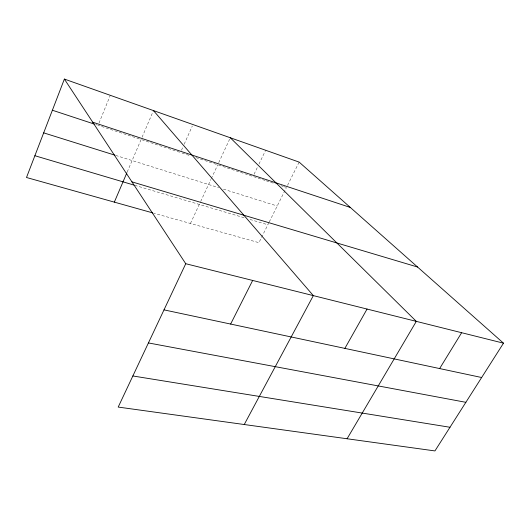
<?xml version="1.0" encoding="UTF-8"?>
<svg xmlns="http://www.w3.org/2000/svg" width="530" height="530" viewBox="0 0 530 530"><rect width="100%" height="100%" fill="white"/><g stroke="black" fill="none" stroke-linecap="round" stroke-linejoin="round"><path stroke-width="0.4" stroke-dasharray="2.65 1.99" d="M99.011 123.073L110.293 95.314M127.24 171.958L141.099 139.516L98.09 125.319M142.073 137.23L153.461 110.584M181.492 150.248L182.843 147.221M184.188 144.2L192.291 126.06M190.449 223.474L200.327 202.228M200.671 201.493L210.94 179.392M211.278 178.663L217.724 164.81M218.744 162.617L230.298 137.754M254.055 174.271L257.567 166.99M258.971 164.081L265.636 150.255M268.942 222.593L258.912 242.674L153.428 213.093M269.3 221.878L286.465 187.494M287.551 185.321L299.139 162.101M134.772 185.321L244.562 217.856M250.001 219.466L267.855 224.76M115.739 155.429L218.744 187.686M223.441 189.157L277.223 206.004M95.771 124.557L97.321 125.067M141.874 139.774L180.478 152.514M182.028 153.024L190.568 155.846M196.001 157.635L213.067 163.273M213.842 163.525L216.949 164.552M218.506 165.069L265.45 180.564M266.232 180.816L275.567 183.903M281.013 185.699L283.351 186.467M284.126 186.726L285.683 187.242"/><path stroke-width="0.79" d="M64.375 79.076L185.745 263.715L118.203 407.073L434.938 450.924L503.5 343.175L299.139 162.101L64.375 79.076L26.5 177.497L152.647 212.874M114.341 202.129L126.915 172.72M230.636 324.062L252.664 280.45M244.244 424.523L313.336 295.621L153.461 110.584M344.871 348.389L367.058 309.056M347.077 438.76L416.315 321.372L230.298 137.754M439.628 368.569L461.643 332.707M132.858 375.969L449.99 427.266M148.42 342.936L465.87 402.316M163.995 309.871L481.651 377.512M185.745 263.715L503.5 343.175M34.881 155.721L133.984 185.089M131.937 181.863L417.554 267.021M43.679 132.858L114.957 155.184M52.384 110.233L94.221 124.04M92.717 122.191L350.337 207.462"/></g></svg>
